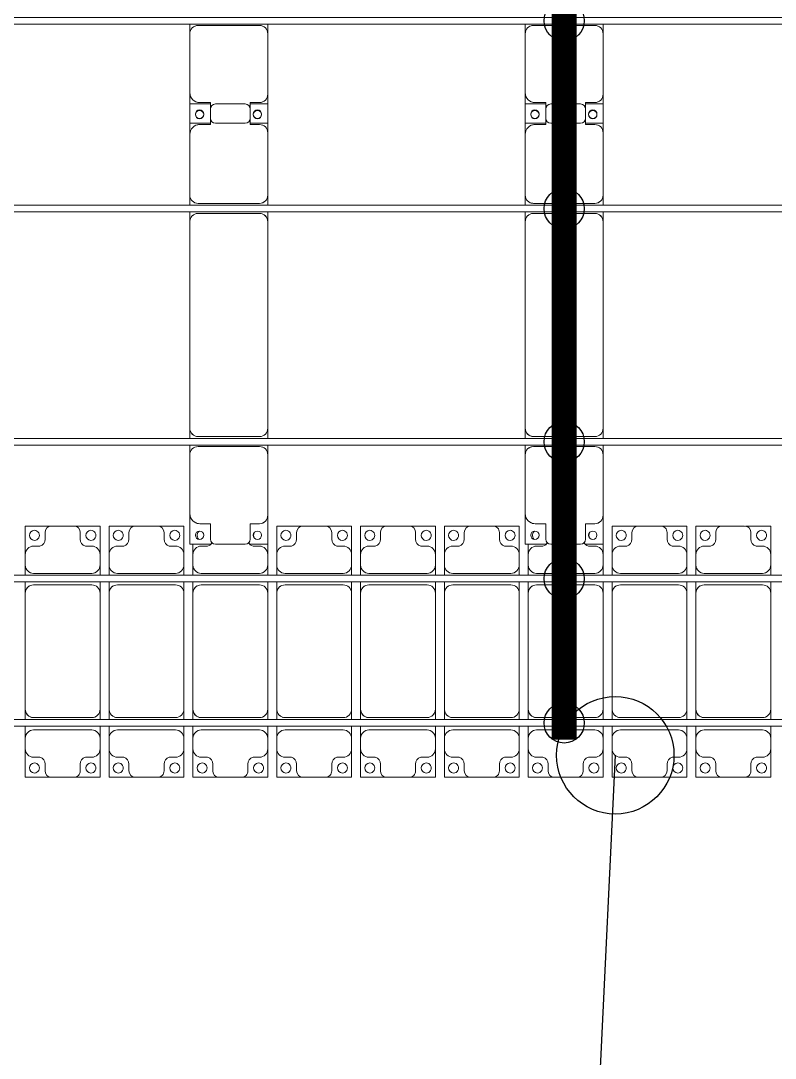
# Model space of a CAD drawing. Header units: millimetres. Extents: x -147246 to 112336, y -213734 to -86506.
# Drawn here: x -85356 to -80856, y -206194 to -200010 of the extents above; entities that cross this region are included whole.
import ezdxf

# ---------------------------------------------------------------- set-up
doc = ezdxf.new("R2010")
doc.units = ezdxf.units.MM
doc.layers.add('A-GENM', color=13, linetype='Continuous', lineweight=9)
doc.layers.add('S-BEAM', color=12, linetype='Continuous', lineweight=9)
for name, color, linetype in [('GC-BICH NEO', 6, 'Continuous'), ('GC-DAY NEO', 5, 'Continuous'), ('GC-HOP 40x60 GIA CUONG', 1, 'Continuous')]:
    doc.layers.add(name, color=color, linetype=linetype)

# ---------------------------------------------------------------- blocks, each defined once
blk = doc.blocks.new('Dai phao do pin - DẢI PHAO ĐỠ PIN-V7-BỐ TRÍ KHUNG KẾT CẤU BÈ PIN 05')
at = {"layer": 'A-GENM', "color": 7}
for p, q in [((-1312.2, 241.6), (-1129.7, 241.6)), ((-1312.2, 116.4), (-1312.2, 241.6)), ((-779.7, 241.6), (-1129.7, 241.6)), ((-779.7, 241.6), (-721.5, 241.6)), ((-729.7, -173.4), (-729.7, 191.6)), ((-681.5, 241.6), (-620.3, 241.6)), ((-670.3, 191.6), (-670.3, -173.4)), ((610.3, 241.6), (-620.3, 241.6)), ((610.3, 241.6), (668.5, 241.6)), ((660.3, -173.4), (660.3, 191.6)), ((708.5, 241.6), (769.7, 241.6)), ((719.7, 191.6), (719.7, -173.4)), ((1129.7, 241.6), (769.7, 241.6)), ((1129.7, 241.6), (1312.2, 241.6)), ((1197.8, 241.6), (1380.3, 241.6)), ((1197.8, 118.2), (1197.8, 241.6)), ((1312.2, 241.6), (1312.2, 118.2)), ((1730.3, 241.6), (1380.3, 241.6)), ((1730.3, 241.6), (1788.5, 241.6)), ((1780.3, -173.4), (1780.3, 191.6)), ((-1189.7, 181.6), (-1189.7, 118.2)), ((1189.7, 118.2), (1189.7, 181.6)), ((1320.3, 181.6), (1320.3, 118.2)), ((-1312.2, 88.2), (-1312.2, -88.2)), ((-1189.7, 118.2), (-1282.2, 118.2)), ((1282.2, 118.2), (1189.7, 118.2)), ((1197.8, 88.2), (1197.8, -88.2)), ((1320.3, 118.2), (1227.8, 118.2)), ((1312.2, -88.2), (1312.2, 88.2)), ((-1312.2, -223.4), (-1312.2, -116.4)), ((-1282.2, -118.2), (-1189.7, -118.2)), ((-1189.7, -118.2), (-1189.7, -173.4)), ((1189.7, -173.4), (1189.7, -118.2)), ((1189.7, -118.2), (1282.2, -118.2)), ((1197.8, -223.4), (1197.8, -118.2)), ((1227.8, -118.2), (1320.3, -118.2)), ((1312.2, -118.2), (1312.2, -223.4)), ((1320.3, -118.2), (1320.3, -173.4)), ((-1139.7, -223.4), (-1312.2, -223.4)), ((-1139.7, -223.4), (-779.7, -223.4)), ((-721.5, -223.4), (-779.7, -223.4)), ((-620.3, -223.4), (-681.5, -223.4)), ((-620.3, -223.4), (610.3, -223.4)), ((668.5, -223.4), (610.3, -223.4)), ((769.7, -223.4), (708.5, -223.4)), ((769.7, -223.4), (1139.7, -223.4)), ((1312.2, -223.4), (1139.7, -223.4)), ((1370.3, -223.4), (1197.8, -223.4)), ((1370.3, -223.4), (1730.3, -223.4)), ((1788.5, -223.4), (1730.3, -223.4))]:
    blk.add_line(p, q, dxfattribs=at)
for centre, radius, start, end in [((-1258.6, 183.2), 25, 0, 180), ((-1129.7, 181.6), 60, 90, 180), ((-1129.7, 181.6), 60, 150, 180), ((-779.7, 191.6), 50, 360, 90), ((-779.7, 191.6), 50, 360, 45), ((-620.3, 191.6), 50, 90, 180), ((-620.3, 191.6), 50, 105, 180), ((610.3, 191.6), 50, 360, 90), ((610.3, 191.6), 50, 15, 90), ((769.7, 191.6), 50, 90, 180), ((769.7, 191.6), 50, 135, 180), ((1129.7, 181.6), 60, 360, 90), ((1129.7, 181.6), 60, 360, 30), ((1248.6, 183.2), 25, 360, 180), ((1251.4, 183.2), 25, 0, 180), ((1380.3, 181.6), 60, 90, 180), ((1380.3, 181.6), 60, 150, 180), ((1730.3, 191.6), 50, 360, 90), ((1730.3, 191.6), 50, 360, 45), ((-1258.6, 183.2), 25, 180, 360), ((1248.6, 183.2), 25, 180, 0), ((1251.4, 183.2), 25, 180, 360), ((-1282.2, 88.2), 30, 90, 180), ((-1282.2, 88.2), 30, 120, 134.12286), ((1227.8, 88.2), 30, 90, 180), ((1282.2, 88.2), 30, 360, 90), ((-1282.2, -88.2), 30, 180, 270), ((-1282.2, -88.2), 30, 225.8776, 240), ((1227.8, -88.2), 30, 180, 270), ((1282.2, -88.2), 30, 270, 360), ((-1258.6, -161.8), 25, 0, 180), ((-1258.6, -161.8), 25, 180, 0), ((-1139.7, -173.4), 50, 180, 270), ((-1139.7, -173.4), 50, 180, 225), ((-779.7, -173.4), 50, 270, 360), ((-779.7, -173.4), 50, 315, 360), ((-620.3, -173.4), 50, 180, 270), ((-620.3, -173.4), 50, 180, 270), ((610.3, -173.4), 50, 270, 360), ((610.3, -173.4), 50, 285, 360), ((769.7, -173.4), 50, 180, 270), ((769.7, -173.4), 50, 180, 225), ((1139.7, -173.4), 50, 270, 360), ((1139.7, -173.4), 50, 315, 360), ((1248.6, -161.8), 25, 0, 180), ((1248.6, -161.8), 25, 180, 360), ((1251.4, -161.8), 25, 0, 180), ((1251.4, -161.8), 25, 180, 0), ((1370.3, -173.4), 50, 180, 270), ((1370.3, -173.4), 50, 180, 225), ((1730.3, -173.4), 50, 270, 360), ((1730.3, -173.4), 50, 315, 360)]:
    blk.add_arc(centre, radius, start, end, dxfattribs=at)
blk = doc.blocks.new('Dai phao do pin - DẢI PHAO ĐỠ PIN-V8-BỐ TRÍ KHUNG KẾT CẤU BÈ PIN 05')
at = {"layer": 'A-GENM', "color": 7}
for p, q in [((-1312.2, 241.6), (-1129.7, 241.6)), ((-1312.2, 116.4), (-1312.2, 241.6)), ((-779.7, 241.6), (-1129.7, 241.6)), ((-779.7, 241.6), (-721.5, 241.6)), ((-729.7, -173.4), (-729.7, 191.6)), ((-681.5, 241.6), (-620.3, 241.6)), ((-670.3, 191.6), (-670.3, -173.4)), ((610.3, 241.6), (-620.3, 241.6)), ((610.3, 241.6), (668.5, 241.6)), ((660.3, -173.4), (660.3, 191.6)), ((708.5, 241.6), (769.7, 241.6)), ((719.7, 191.6), (719.7, -173.4)), ((1129.7, 241.6), (769.7, 241.6)), ((1129.7, 241.6), (1312.2, 241.6)), ((1197.8, 241.6), (1380.3, 241.6)), ((1197.8, 118.2), (1197.8, 241.6)), ((1312.2, 241.6), (1312.2, 118.2)), ((1730.3, 241.6), (1380.3, 241.6)), ((1730.3, 241.6), (1788.5, 241.6)), ((1780.3, -173.4), (1780.3, 191.6)), ((-1189.7, 181.6), (-1189.7, 118.2)), ((1189.7, 118.2), (1189.7, 181.6)), ((1320.3, 181.6), (1320.3, 118.2)), ((-1312.2, 88.2), (-1312.2, -88.2)), ((-1189.7, 118.2), (-1282.2, 118.2)), ((1282.2, 118.2), (1189.7, 118.2)), ((1197.8, 88.2), (1197.8, -88.2)), ((1320.3, 118.2), (1227.8, 118.2)), ((1312.2, -88.2), (1312.2, 88.2)), ((-1312.2, -223.4), (-1312.2, -120.5)), ((-1282.2, -118.2), (-1189.7, -118.2)), ((-1189.7, -118.2), (-1189.7, -173.4)), ((1189.7, -173.4), (1189.7, -118.2)), ((1189.7, -118.2), (1282.2, -118.2)), ((1197.8, -223.4), (1197.8, -118.2)), ((1227.8, -118.2), (1320.3, -118.2)), ((1312.2, -118.2), (1312.2, -223.4)), ((1320.3, -118.2), (1320.3, -173.4)), ((-1139.7, -223.4), (-1312.2, -223.4)), ((-1139.7, -223.4), (-779.7, -223.4)), ((-721.5, -223.4), (-779.7, -223.4)), ((-620.3, -223.4), (-681.5, -223.4)), ((-620.3, -223.4), (610.3, -223.4)), ((668.5, -223.4), (610.3, -223.4)), ((769.7, -223.4), (708.5, -223.4)), ((769.7, -223.4), (1139.7, -223.4)), ((1312.2, -223.4), (1139.7, -223.4)), ((1370.3, -223.4), (1197.8, -223.4)), ((1370.3, -223.4), (1730.3, -223.4)), ((1788.5, -223.4), (1730.3, -223.4))]:
    blk.add_line(p, q, dxfattribs=at)
for centre, radius, start, end in [((-1258.6, 183.2), 25, 0, 180), ((-1129.7, 181.6), 60, 90, 180), ((-1129.7, 181.6), 60, 150, 180), ((-779.7, 191.6), 50, 360, 90), ((-779.7, 191.6), 50, 5.99265, 45), ((-620.3, 191.6), 50, 90, 180), ((-620.3, 191.6), 50, 105, 174.00706), ((610.3, 191.6), 50, 360, 90), ((610.3, 191.6), 50, 15, 90), ((769.7, 191.6), 50, 90, 180), ((769.7, 191.6), 50, 135, 174.00062), ((1129.7, 181.6), 60, 360, 90), ((1129.7, 181.6), 60, 360, 30), ((1248.6, 183.2), 25, 360, 180), ((1251.4, 183.2), 25, 0, 180), ((1380.3, 181.6), 60, 90, 180), ((1380.3, 181.6), 60, 150, 180), ((1730.3, 191.6), 50, 360, 90), ((1730.3, 191.6), 50, 6.00428, 45), ((-1258.6, 183.2), 25, 180, 360), ((1248.6, 183.2), 25, 180, 0), ((1251.4, 183.2), 25, 180, 360), ((-1282.2, 88.2), 30, 90, 180), ((-1282.2, 88.2), 30, 120, 134.12241), ((1227.8, 88.2), 30, 90, 180), ((1282.2, 88.2), 30, 360, 90), ((-1282.2, -88.2), 30, 180, 270), ((-1282.2, -88.2), 30, 225.87805, 240), ((1227.8, -88.2), 30, 180, 270), ((1282.2, -88.2), 30, 270, 360), ((-1258.6, -161.8), 25, 0, 180), ((-1258.6, -161.8), 25, 180, 0), ((-1139.7, -173.4), 50, 180, 270), ((-1139.7, -173.4), 50, 180, 225), ((-779.7, -173.4), 50, 270, 360), ((-779.7, -173.4), 50, 315, 360), ((-620.3, -173.4), 50, 180, 270), ((-620.3, -173.4), 50, 180, 270), ((610.3, -173.4), 50, 270, 360), ((610.3, -173.4), 50, 285, 360), ((769.7, -173.4), 50, 180, 270), ((769.7, -173.4), 50, 180, 225), ((1139.7, -173.4), 50, 270, 360), ((1139.7, -173.4), 50, 315, 360), ((1248.6, -161.8), 25, 0, 180), ((1248.6, -161.8), 25, 180, 360), ((1251.4, -161.8), 25, 0, 180), ((1251.4, -161.8), 25, 180, 0), ((1370.3, -173.4), 50, 180, 270), ((1370.3, -173.4), 50, 180, 225), ((1730.3, -173.4), 50, 270, 360), ((1730.3, -173.4), 50, 315, 360)]:
    blk.add_arc(centre, radius, start, end, dxfattribs=at)
blk = doc.blocks.new('Dai phaodi lai - DẢI PHAO ĐI LẠI-25020-BỐ TRÍ KHUNG KẾT CẤU BÈ PIN 05')
at = {"layer": 'A-GENM', "color": 7}
for p, q in [((10776.8, 748.4), (10933.1, 748.4)), ((10776.8, 579.3), (10776.8, 748.4)), ((11066.9, 748.4), (10933.1, 748.4)), ((11066.9, 748.4), (11223.2, 748.4)), ((11223.2, 748.4), (11223.2, 579.3)), ((11276.8, 748.4), (11433.1, 748.4)), ((11276.8, 579.3), (11276.8, 748.4)), ((11566.9, 748.4), (11433.1, 748.4)), ((11566.9, 748.4), (11723.2, 748.4)), ((11723.2, 748.4), (11723.2, 579.3)), ((12276.8, 748.4), (12433.1, 748.4)), ((12276.8, 579.3), (12276.8, 748.4)), ((12566.9, 748.4), (12433.1, 748.4)), ((12566.9, 748.4), (12723.2, 748.4)), ((12723.2, 748.4), (12723.2, 579.3)), ((12776.8, 748.4), (12933.1, 748.4)), ((12776.8, 579.3), (12776.8, 748.4)), ((13066.9, 748.4), (12933.1, 748.4)), ((13066.9, 748.4), (13223.2, 748.4)), ((13223.2, 748.4), (13223.2, 579.3)), ((13276.8, 748.4), (13433.1, 748.4)), ((13276.8, 579.3), (13276.8, 748.4)), ((13566.9, 748.4), (13433.1, 748.4)), ((13566.9, 748.4), (13723.2, 748.4)), ((13723.2, 748.4), (13723.2, 579.3)), ((14276.8, 748.4), (14433.1, 748.4)), ((14276.8, 579.3), (14276.8, 748.4)), ((14566.9, 748.4), (14433.1, 748.4)), ((14566.9, 748.4), (14723.2, 748.4)), ((14723.2, 748.4), (14723.2, 579.3)), ((14776.8, 748.4), (14933.1, 748.4)), ((14776.8, 579.3), (14776.8, 748.4)), ((15066.9, 748.4), (14933.1, 748.4)), ((15072, 748.4), (15223.2, 748.4)), ((15223.2, 748.4), (15223.2, 579.3)), ((10895.1, 710.4), (10895.1, 670.7)), ((11104.9, 670.7), (11104.9, 710.4)), ((11395.1, 710.4), (11395.1, 670.7)), ((11604.9, 670.7), (11604.9, 710.4)), ((12395.1, 710.4), (12395.1, 670.7)), ((12604.9, 670.7), (12604.9, 710.4)), ((12895.1, 710.4), (12895.1, 670.7)), ((13104.9, 670.7), (13104.9, 710.4)), ((13395.1, 710.4), (13395.1, 670.7)), ((13604.9, 670.7), (13604.9, 710.4)), ((14395.1, 710.4), (14395.1, 670.7)), ((14604.9, 670.7), (14604.9, 710.4)), ((14895.1, 710.4), (14895.1, 670.7)), ((15104.9, 670.7), (15104.9, 710.4)), ((10864.3, 629.3), (10826.8, 629.3)), ((11173.2, 629.3), (11135.7, 629.3)), ((11364.3, 629.3), (11326.8, 629.3)), ((11673.2, 629.3), (11635.7, 629.3)), ((11776.8, 579.3), (11776.8, 641.7)), ((11864.3, 629.3), (11826.8, 629.3)), ((12173.2, 629.3), (12135.7, 629.3)), ((12223.2, 640.7), (12223.2, 579.3)), ((12364.3, 629.3), (12326.8, 629.3)), ((12673.2, 629.3), (12635.7, 629.3)), ((12864.3, 629.3), (12826.8, 629.3)), ((13173.2, 629.3), (13135.7, 629.3)), ((13364.3, 629.3), (13326.8, 629.3)), ((13673.2, 629.3), (13635.7, 629.3)), ((13776.8, 579.3), (13776.8, 641.7)), ((13864.3, 629.3), (13826.8, 629.3)), ((14173.2, 629.3), (14135.7, 629.3)), ((14223.2, 640.7), (14223.2, 579.3)), ((14364.3, 629.3), (14326.8, 629.3)), ((14673.2, 629.3), (14635.7, 629.3)), ((14864.3, 629.3), (14826.8, 629.3)), ((15173.2, 629.3), (15135.7, 629.3)), ((10776.8, 579.3), (10776.8, 516.7)), ((11223.2, 516.7), (11223.2, 579.3)), ((11276.8, 579.3), (11276.8, 516.7)), ((11723.2, 516.7), (11723.2, 579.3)), ((11776.8, 579.3), (11776.8, 516.7)), ((12223.2, 516.7), (12223.2, 579.3)), ((12276.8, 579.3), (12276.8, 516.7)), ((12723.2, 516.7), (12723.2, 579.3)), ((12776.8, 579.3), (12776.8, 516.7)), ((13223.2, 516.7), (13223.2, 579.3)), ((13276.8, 579.3), (13276.8, 516.7)), ((13723.2, 516.7), (13723.2, 579.3)), ((13776.8, 579.3), (13776.8, 516.7)), ((14223.2, 516.7), (14223.2, 579.3)), ((14276.8, 579.3), (14276.8, 516.7)), ((14723.2, 516.7), (14723.2, 579.3)), ((14776.8, 579.3), (14776.8, 516.7)), ((15223.2, 516.7), (15223.2, 579.3)), ((10776.8, 455.5), (10776.8, 516.7)), ((11223.2, 516.7), (11223.2, 455.5)), ((11276.8, 455.5), (11276.8, 516.7)), ((11723.2, 516.7), (11723.2, 455.5)), ((11776.8, 455.5), (11776.8, 516.7)), ((12223.2, 516.7), (12223.2, 455.5)), ((12276.8, 455.5), (12276.8, 516.7)), ((12723.2, 516.7), (12723.2, 455.5)), ((12776.8, 455.5), (12776.8, 516.7)), ((13223.2, 516.7), (13223.2, 455.5)), ((13276.8, 455.5), (13276.8, 516.7)), ((13723.2, 516.7), (13723.2, 455.5)), ((13776.8, 455.5), (13776.8, 516.7)), ((14223.2, 516.7), (14223.2, 455.5)), ((14276.8, 455.5), (14276.8, 516.7)), ((14723.2, 516.7), (14723.2, 455.5)), ((14776.8, 455.5), (14776.8, 516.7)), ((15223.2, 516.7), (15223.2, 455.5)), ((10826.8, 466.7), (11173.2, 466.7)), ((11326.8, 466.7), (11673.2, 466.7)), ((11826.8, 466.7), (12173.2, 466.7)), ((12326.8, 466.7), (12673.2, 466.7)), ((12826.8, 466.7), (13173.2, 466.7)), ((13326.8, 466.7), (13673.2, 466.7)), ((13826.8, 466.7), (14173.2, 466.7)), ((14326.8, 466.7), (14673.2, 466.7)), ((14826.8, 466.7), (15173.2, 466.7)), ((10776.8, 348.3), (10776.8, 415.5)), ((11173.2, 398.3), (10826.8, 398.3)), ((11223.2, 415.5), (11223.2, 348.3)), ((11276.8, 348.3), (11276.8, 415.5)), ((11673.2, 398.3), (11326.8, 398.3)), ((11723.2, 415.5), (11723.2, 348.3)), ((11776.8, 348.3), (11776.8, 415.5)), ((12173.2, 398.3), (11826.8, 398.3)), ((12223.2, 415.5), (12223.2, 348.3)), ((12276.8, 348.3), (12276.8, 415.5)), ((12673.2, 398.3), (12326.8, 398.3)), ((12723.2, 415.5), (12723.2, 348.3)), ((12776.8, 348.3), (12776.8, 415.5)), ((13173.2, 398.3), (12826.8, 398.3)), ((13223.2, 415.5), (13223.2, 348.3)), ((13276.8, 348.3), (13276.8, 415.5)), ((13673.2, 398.3), (13326.8, 398.3)), ((13723.2, 415.5), (13723.2, 348.3)), ((13776.8, 348.3), (13776.8, 415.5)), ((14173.2, 398.3), (13826.8, 398.3)), ((14223.2, 415.5), (14223.2, 348.3)), ((14276.8, 348.3), (14276.8, 415.5)), ((14673.2, 398.3), (14326.8, 398.3)), ((14723.2, 415.5), (14723.2, 348.3)), ((14776.8, 348.3), (14776.8, 415.5)), ((15173.2, 398.3), (14826.8, 398.3)), ((15223.2, 415.5), (15223.2, 348.3)), ((10776.8, 348.3), (10776.8, -343.3)), ((11223.2, -343.3), (11223.2, 348.3)), ((11276.8, 348.3), (11276.8, -343.3)), ((11723.2, -343.3), (11723.2, 348.3)), ((11776.8, 348.3), (11776.8, -343.3)), ((12223.2, -343.3), (12223.2, 348.3)), ((12276.8, 348.3), (12276.8, -343.3)), ((12723.2, -343.3), (12723.2, 348.3)), ((12776.8, 348.3), (12776.8, -343.3)), ((13223.2, -343.3), (13223.2, 348.3)), ((13276.8, 348.3), (13276.8, -343.3)), ((13723.2, -343.3), (13723.2, 348.3)), ((13776.8, 348.3), (13776.8, -343.3)), ((14223.2, -343.3), (14223.2, 348.3)), ((14276.8, 348.3), (14276.8, -343.3)), ((14723.2, -343.3), (14723.2, 348.3)), ((14776.8, 348.3), (14776.8, -343.3)), ((15223.2, -343.3), (15223.2, 348.3)), ((10776.8, -404.5), (10776.8, -343.3)), ((11223.2, -343.3), (11223.2, -404.5)), ((11276.8, -404.5), (11276.8, -343.3)), ((11723.2, -343.3), (11723.2, -404.5)), ((11776.8, -404.5), (11776.8, -343.3)), ((12223.2, -343.3), (12223.2, -404.5)), ((12276.8, -404.5), (12276.8, -343.3)), ((12723.2, -343.3), (12723.2, -404.5)), ((12776.8, -404.5), (12776.8, -343.3)), ((13223.2, -343.3), (13223.2, -404.5)), ((13276.8, -404.5), (13276.8, -343.3)), ((13723.2, -343.3), (13723.2, -404.5)), ((13776.8, -404.5), (13776.8, -343.3)), ((14223.2, -343.3), (14223.2, -404.5)), ((14276.8, -404.5), (14276.8, -343.3)), ((14723.2, -343.3), (14723.2, -404.5)), ((14776.8, -404.5), (14776.8, -343.3)), ((15223.2, -343.3), (15223.2, -404.5)), ((10826.8, -393.3), (11173.2, -393.3)), ((11326.8, -393.3), (11673.2, -393.3)), ((11826.8, -393.3), (12173.2, -393.3)), ((12326.8, -393.3), (12673.2, -393.3)), ((12826.8, -393.3), (13173.2, -393.3)), ((13326.8, -393.3), (13673.2, -393.3)), ((13826.8, -393.3), (14173.2, -393.3)), ((14326.8, -393.3), (14673.2, -393.3)), ((14826.8, -393.3), (15173.2, -393.3)), ((10776.8, -516.7), (10776.8, -444.5)), ((11173.2, -466.7), (10826.8, -466.7)), ((11223.2, -444.5), (11223.2, -516.7)), ((11276.8, -516.7), (11276.8, -444.5)), ((11673.2, -466.7), (11326.8, -466.7)), ((11723.2, -444.5), (11723.2, -516.7)), ((11776.8, -516.7), (11776.8, -444.5)), ((12173.2, -466.7), (11826.8, -466.7)), ((12223.2, -444.5), (12223.2, -516.7)), ((12276.8, -516.7), (12276.8, -444.5)), ((12673.2, -466.7), (12326.8, -466.7)), ((12723.2, -444.5), (12723.2, -516.7)), ((12776.8, -516.7), (12776.8, -444.5)), ((13173.2, -466.7), (12826.8, -466.7)), ((13223.2, -444.5), (13223.2, -516.7)), ((13276.8, -516.7), (13276.8, -444.5)), ((13673.2, -466.7), (13326.8, -466.7)), ((13723.2, -444.5), (13723.2, -516.7)), ((13776.8, -516.7), (13776.8, -444.5)), ((14173.2, -466.7), (13826.8, -466.7)), ((14223.2, -444.5), (14223.2, -516.7)), ((14276.8, -516.7), (14276.8, -444.5)), ((14673.2, -466.7), (14326.8, -466.7)), ((14723.2, -444.5), (14723.2, -516.7)), ((14776.8, -516.7), (14776.8, -444.5)), ((15173.2, -466.7), (14826.8, -466.7)), ((15223.2, -444.5), (15223.2, -516.7)), ((10776.8, -516.7), (10776.8, -579.3)), ((11223.2, -579.3), (11223.2, -516.7)), ((11276.8, -516.7), (11276.8, -579.3)), ((11723.2, -579.3), (11723.2, -516.7)), ((11776.8, -516.7), (11776.8, -579.3)), ((12223.2, -579.3), (12223.2, -516.7)), ((12276.8, -516.7), (12276.8, -579.3)), ((12723.2, -579.3), (12723.2, -516.7)), ((12776.8, -516.7), (12776.8, -579.3)), ((13223.2, -579.3), (13223.2, -516.7)), ((13276.8, -516.7), (13276.8, -579.3)), ((13723.2, -579.3), (13723.2, -516.7)), ((13776.8, -516.7), (13776.8, -579.3)), ((14223.2, -579.3), (14223.2, -516.7)), ((14276.8, -516.7), (14276.8, -579.3)), ((14723.2, -579.3), (14723.2, -516.7)), ((14776.8, -516.7), (14776.8, -579.3)), ((15223.2, -579.3), (15223.2, -516.7)), ((10776.8, -748.4), (10776.8, -579.3)), ((11223.2, -579.3), (11223.2, -748.4)), ((11276.8, -748.4), (11276.8, -579.3)), ((11723.2, -579.3), (11723.2, -748.4)), ((11776.8, -748.4), (11776.8, -579.3)), ((12223.2, -579.3), (12223.2, -748.4)), ((12276.8, -748.4), (12276.8, -579.3)), ((12723.2, -579.3), (12723.2, -748.4)), ((12776.8, -748.4), (12776.8, -579.3)), ((13223.2, -579.3), (13223.2, -748.4)), ((13276.8, -748.4), (13276.8, -579.3)), ((13723.2, -579.3), (13723.2, -748.4)), ((13776.8, -748.4), (13776.8, -579.3)), ((14223.2, -579.3), (14223.2, -748.4)), ((14276.8, -748.4), (14276.8, -579.3)), ((14723.2, -579.3), (14723.2, -748.4)), ((14776.8, -748.4), (14776.8, -579.3)), ((15223.2, -579.3), (15223.2, -748.4)), ((10826.8, -629.3), (10864.3, -629.3)), ((10895.1, -670.7), (10895.1, -710.4)), ((11104.9, -710.4), (11104.9, -670.7)), ((11135.7, -629.3), (11173.2, -629.3)), ((11326.8, -629.3), (11364.3, -629.3)), ((11395.1, -670.7), (11395.1, -710.4)), ((11604.9, -710.4), (11604.9, -670.7)), ((11635.7, -629.3), (11673.2, -629.3)), ((11826.8, -629.3), (11864.3, -629.3)), ((11895.1, -670.7), (11895.1, -710.4)), ((12104.9, -710.4), (12104.9, -670.7)), ((12135.7, -629.3), (12173.2, -629.3)), ((12326.8, -629.3), (12364.3, -629.3)), ((12395.1, -670.7), (12395.1, -710.4)), ((12604.9, -710.4), (12604.9, -670.7)), ((12635.7, -629.3), (12673.2, -629.3)), ((12826.8, -629.3), (12864.3, -629.3)), ((12895.1, -670.7), (12895.1, -710.4)), ((13104.9, -710.4), (13104.9, -670.7)), ((13135.7, -629.3), (13173.2, -629.3)), ((13326.8, -629.3), (13364.3, -629.3)), ((13395.1, -670.7), (13395.1, -710.4)), ((13604.9, -710.4), (13604.9, -670.7)), ((13635.7, -629.3), (13673.2, -629.3)), ((13826.8, -629.3), (13864.3, -629.3)), ((13895.1, -670.7), (13895.1, -710.4)), ((14104.9, -710.4), (14104.9, -670.7)), ((14135.7, -629.3), (14173.2, -629.3)), ((14326.8, -629.3), (14364.3, -629.3)), ((14395.1, -670.7), (14395.1, -710.4)), ((14604.9, -710.4), (14604.9, -670.7)), ((14635.7, -629.3), (14673.2, -629.3)), ((14826.8, -629.3), (14864.3, -629.3)), ((14895.1, -670.7), (14895.1, -710.4)), ((15104.9, -710.4), (15104.9, -670.7)), ((15135.7, -629.3), (15173.2, -629.3)), ((10933.1, -748.4), (10776.8, -748.4)), ((10933.1, -748.4), (11066.9, -748.4)), ((11223.2, -748.4), (11066.9, -748.4)), ((11433.1, -748.4), (11276.8, -748.4)), ((11433.1, -748.4), (11566.9, -748.4)), ((11723.2, -748.4), (11566.9, -748.4)), ((11933.1, -748.4), (11776.8, -748.4)), ((11933.1, -748.4), (12066.9, -748.4)), ((12223.2, -748.4), (12066.9, -748.4)), ((12433.1, -748.4), (12276.8, -748.4)), ((12433.1, -748.4), (12566.9, -748.4)), ((12723.2, -748.4), (12566.9, -748.4)), ((12933.1, -748.4), (12776.8, -748.4)), ((12933.1, -748.4), (13066.9, -748.4)), ((13223.2, -748.4), (13066.9, -748.4)), ((13433.1, -748.4), (13276.8, -748.4)), ((13433.1, -748.4), (13566.9, -748.4)), ((13723.2, -748.4), (13566.9, -748.4)), ((13933.1, -748.4), (13776.8, -748.4)), ((13933.1, -748.4), (14066.9, -748.4)), ((14223.2, -748.4), (14066.9, -748.4)), ((14433.1, -748.4), (14276.8, -748.4)), ((14433.1, -748.4), (14566.9, -748.4)), ((14723.2, -748.4), (14566.9, -748.4)), ((14933.1, -748.4), (14776.8, -748.4)), ((14933.1, -748.4), (15066.9, -748.4)), ((15223.2, -748.4), (15072, -748.4))]:
    blk.add_line(p, q, dxfattribs=at)
for centre, radius, start, end in [((10933.1, 710.4), 38, 90, 180), ((10933.1, 710.4), 38, 90, 135), ((11066.9, 710.4), 38, 0, 90), ((11066.9, 710.4), 38, 45, 90), ((11433.1, 710.4), 38, 90, 180), ((11433.1, 710.4), 38, 90, 135), ((11566.9, 710.4), 38, 0, 90), ((11566.9, 710.4), 38, 45, 90), ((12433.1, 710.4), 38, 90, 180), ((12433.1, 710.4), 38, 90, 135), ((12566.9, 710.4), 38, 0, 90), ((12566.9, 710.4), 38, 45, 90), ((12933.1, 710.4), 38, 90, 180), ((12933.1, 710.4), 38, 90, 135), ((13066.9, 710.4), 38, 0, 90), ((13066.9, 710.4), 38, 45, 90), ((13433.1, 710.4), 38, 90, 180), ((13433.1, 710.4), 38, 90, 135), ((13566.9, 710.4), 38, 360, 90), ((13566.9, 710.4), 38, 45, 90), ((14433.1, 710.4), 38, 90, 180), ((14433.1, 710.4), 38, 90, 135), ((14566.9, 710.4), 38, 360, 90), ((14566.9, 710.4), 38, 45, 90), ((14933.1, 710.4), 38, 90, 180), ((14933.1, 710.4), 38, 90, 135), ((15066.9, 710.4), 38, 0, 90), ((15066.9, 710.4), 38, 45, 82.18616), ((10831.6, 693.3), 30, 90, 270), ((10831.6, 693.3), 30, 270, 90), ((11168.4, 693.3), 30, 90, 270), ((11168.4, 693.3), 30, 270, 90), ((11331.6, 693.3), 30, 90, 270), ((11331.6, 693.3), 30, 270, 90), ((11668.4, 693.3), 30, 90, 270), ((11668.4, 693.3), 30, 270, 90), ((11831.6, 693.3), 30, 120, 225), ((12168.4, 693.3), 30, 150, 208.67801), ((12331.6, 693.3), 30, 90, 270), ((12331.6, 693.3), 30, 270, 90), ((12668.4, 693.3), 30, 90, 270), ((12668.4, 693.3), 30, 270, 90), ((12831.6, 693.3), 30, 90, 270), ((12831.6, 693.3), 30, 270, 90), ((13168.4, 693.3), 30, 90, 270), ((13168.4, 693.3), 30, 270, 90), ((13331.6, 693.3), 30, 90, 270), ((13331.6, 693.3), 30, 270, 90), ((13668.4, 693.3), 30, 90, 270), ((13668.4, 693.3), 30, 270, 90), ((13831.6, 693.3), 30, 120, 225), ((14168.4, 693.3), 30, 150, 208.67996), ((14331.6, 693.3), 30, 90, 270), ((14331.6, 693.3), 30, 270, 90), ((14668.4, 693.3), 30, 90, 270), ((14668.4, 693.3), 30, 270, 90), ((14831.6, 693.3), 30, 90, 270), ((14831.6, 693.3), 30, 270, 90), ((15168.4, 693.3), 30, 90, 270), ((15168.4, 693.3), 30, 270, 90), ((10826.8, 579.3), 50, 90, 180), ((10826.8, 579.3), 50, 90, 135), ((10855.2, 668.2), 40, 283.18854, 3.50807), ((11144.8, 668.2), 40, 176.49193, 256.81146), ((11173.2, 579.3), 50, 0, 90), ((11173.2, 579.3), 50, 45, 90), ((11326.8, 579.3), 50, 90, 180), ((11326.8, 579.3), 50, 90, 135), ((11355.2, 668.2), 40, 283.18854, 3.50807), ((11644.8, 668.2), 40, 176.49193, 256.81146), ((11673.2, 579.3), 50, 0, 90), ((11673.2, 579.3), 50, 45, 90), ((11826.8, 579.3), 50, 90, 180), ((11826.8, 579.3), 50, 90, 135), ((11855.2, 668.2), 40, 283.18854, 336.12467), ((12144.8, 668.2), 40, 203.87515, 256.81146), ((12173.2, 579.3), 50, 0, 90), ((12173.2, 579.3), 50, 45, 90), ((12326.8, 579.3), 50, 90, 180), ((12326.8, 579.3), 50, 90, 135), ((12355.2, 668.2), 40, 283.18854, 3.50807), ((12644.8, 668.2), 40, 176.49193, 256.81146), ((12673.2, 579.3), 50, 0, 90), ((12673.2, 579.3), 50, 45, 90), ((12826.8, 579.3), 50, 90, 180), ((12826.8, 579.3), 50, 90, 135), ((12855.2, 668.2), 40, 283.18854, 3.50807), ((13144.8, 668.2), 40, 176.49193, 256.81146), ((13173.2, 579.3), 50, 0, 90), ((13173.2, 579.3), 50, 45, 90), ((13326.8, 579.3), 50, 90, 180), ((13326.8, 579.3), 50, 90, 135), ((13355.2, 668.2), 40, 283.18854, 3.50807), ((13644.8, 668.2), 40, 176.49193, 256.81146), ((13673.2, 579.3), 50, 360, 90), ((13673.2, 579.3), 50, 45, 90), ((13826.8, 579.3), 50, 90, 180), ((13826.8, 579.3), 50, 90, 135), ((13855.2, 668.2), 40, 283.18854, 336.12413), ((14144.8, 668.2), 40, 203.87569, 256.81146), ((14173.2, 579.3), 50, 0, 90), ((14173.2, 579.3), 50, 45, 90), ((14326.8, 579.3), 50, 90, 180), ((14326.8, 579.3), 50, 90, 135), ((14355.2, 668.2), 40, 283.18854, 3.50807), ((14644.8, 668.2), 40, 176.49193, 256.81146), ((14673.2, 579.3), 50, 0, 90), ((14673.2, 579.3), 50, 45, 90), ((14826.8, 579.3), 50, 90, 180), ((14826.8, 579.3), 50, 90, 135), ((14855.2, 668.2), 40, 283.18854, 3.50807), ((15144.8, 668.2), 40, 176.49193, 256.81146), ((15173.2, 579.3), 50, 360, 90), ((15173.2, 579.3), 50, 45, 90), ((10826.8, 516.7), 50, 180, 270), ((11173.2, 516.7), 50, 270, 0), ((11326.8, 516.7), 50, 180, 270), ((11673.2, 516.7), 50, 270, 0), ((11826.8, 516.7), 50, 180, 270), ((12173.2, 516.7), 50, 270, 0), ((12326.8, 516.7), 50, 180, 270), ((12673.2, 516.7), 50, 270, 0), ((12826.8, 516.7), 50, 180, 270), ((13173.2, 516.7), 50, 270, 360), ((13326.8, 516.7), 50, 180, 270), ((13673.2, 516.7), 50, 270, 0), ((13826.8, 516.7), 50, 180, 270), ((14173.2, 516.7), 50, 270, 0), ((14326.8, 516.7), 50, 180, 270), ((14673.2, 516.7), 50, 270, 0), ((14826.8, 516.7), 50, 180, 270), ((15173.2, 516.7), 50, 270, 0), ((10826.8, 516.7), 50, 225, 270), ((11173.2, 516.7), 50, 270, 315), ((11326.8, 516.7), 50, 225, 270), ((11673.2, 516.7), 50, 270, 315), ((11826.8, 516.7), 50, 225, 270), ((12173.2, 516.7), 50, 270, 315), ((12326.8, 516.7), 50, 225, 270), ((12673.2, 516.7), 50, 270, 315), ((12826.8, 516.7), 50, 225, 270), ((13173.2, 516.7), 50, 270, 315), ((13326.8, 516.7), 50, 225, 270), ((13673.2, 516.7), 50, 270, 315), ((13826.8, 516.7), 50, 225, 270), ((14173.2, 516.7), 50, 270, 315), ((14326.8, 516.7), 50, 225, 270), ((14673.2, 516.7), 50, 270, 315), ((14826.8, 516.7), 50, 225, 270), ((15173.2, 516.7), 50, 270, 315), ((10826.8, 348.3), 50, 90, 180), ((10826.8, 348.3), 50, 120, 165), ((11173.2, 348.3), 50, 0, 90), ((11173.2, 348.3), 50, 45, 90), ((11326.8, 348.3), 50, 90, 180), ((11326.8, 348.3), 50, 120, 165), ((11673.2, 348.3), 50, 0, 90), ((11673.2, 348.3), 50, 45, 90), ((11826.8, 348.3), 50, 90, 180), ((11826.8, 348.3), 50, 120, 165), ((12173.2, 348.3), 50, 0, 90), ((12173.2, 348.3), 50, 45, 90), ((12326.8, 348.3), 50, 90, 180), ((12326.8, 348.3), 50, 120, 165), ((12673.2, 348.3), 50, 360, 90), ((12673.2, 348.3), 50, 45, 90), ((12826.8, 348.3), 50, 90, 180), ((12826.8, 348.3), 50, 120, 165), ((13173.2, 348.3), 50, 0, 90), ((13173.2, 348.3), 50, 45, 90), ((13326.8, 348.3), 50, 90, 180), ((13326.8, 348.3), 50, 120, 165), ((13673.2, 348.3), 50, 0, 90), ((13673.2, 348.3), 50, 45, 90), ((13826.8, 348.3), 50, 90, 180), ((13826.8, 348.3), 50, 120, 165), ((14173.2, 348.3), 50, 0, 90), ((14173.2, 348.3), 50, 45, 90), ((14326.8, 348.3), 50, 90, 180), ((14326.8, 348.3), 50, 120, 165), ((14673.2, 348.3), 50, 0, 90), ((14673.2, 348.3), 50, 45, 90), ((14826.8, 348.3), 50, 90, 180), ((14826.8, 348.3), 50, 120, 165), ((15173.2, 348.3), 50, 0, 90), ((15173.2, 348.3), 50, 45, 90), ((10826.8, -343.3), 50, 180, 270), ((10826.8, -343.3), 50, 180, 255), ((11173.2, -343.3), 50, 270, 0), ((11173.2, -343.3), 50, 315, 0), ((11326.8, -343.3), 50, 180, 270), ((11326.8, -343.3), 50, 180, 255), ((11673.2, -343.3), 50, 270, 360), ((11673.2, -343.3), 50, 315, 0), ((11826.8, -343.3), 50, 180, 270), ((11826.8, -343.3), 50, 180, 255), ((12173.2, -343.3), 50, 270, 0), ((12173.2, -343.3), 50, 315, 0), ((12326.8, -343.3), 50, 180, 270), ((12326.8, -343.3), 50, 180, 255), ((12673.2, -343.3), 50, 270, 0), ((12673.2, -343.3), 50, 315, 0), ((12826.8, -343.3), 50, 180, 270), ((12826.8, -343.3), 50, 180, 255), ((13173.2, -343.3), 50, 270, 360), ((13173.2, -343.3), 50, 315, 0), ((13326.8, -343.3), 50, 180, 270), ((13326.8, -343.3), 50, 180, 255), ((13673.2, -343.3), 50, 270, 0), ((13673.2, -343.3), 50, 315, 0), ((13826.8, -343.3), 50, 180, 270), ((13826.8, -343.3), 50, 180, 255), ((14173.2, -343.3), 50, 270, 0), ((14173.2, -343.3), 50, 315, 0), ((14326.8, -343.3), 50, 180, 270), ((14326.8, -343.3), 50, 180, 255), ((14673.2, -343.3), 50, 270, 360), ((14673.2, -343.3), 50, 315, 0), ((14826.8, -343.3), 50, 180, 270), ((14826.8, -343.3), 50, 180, 255), ((15173.2, -343.3), 50, 270, 0), ((15173.2, -343.3), 50, 315, 0), ((10826.8, -516.7), 50, 90, 180), ((10826.8, -516.7), 50, 90, 135), ((11173.2, -516.7), 50, 0, 90), ((11173.2, -516.7), 50, 45, 90), ((11326.8, -516.7), 50, 90, 180), ((11326.8, -516.7), 50, 90, 135), ((11673.2, -516.7), 50, 360, 90), ((11673.2, -516.7), 50, 45, 90), ((11826.8, -516.7), 50, 90, 180), ((11826.8, -516.7), 50, 90, 135), ((12173.2, -516.7), 50, 0, 90), ((12173.2, -516.7), 50, 45, 90), ((12326.8, -516.7), 50, 90, 180), ((12326.8, -516.7), 50, 90, 135), ((12673.2, -516.7), 50, 360, 90), ((12673.2, -516.7), 50, 45, 90), ((12826.8, -516.7), 50, 90, 180), ((12826.8, -516.7), 50, 90, 135), ((13173.2, -516.7), 50, 0, 90), ((13173.2, -516.7), 50, 45, 90), ((13326.8, -516.7), 50, 90, 180), ((13326.8, -516.7), 50, 90, 135), ((13673.2, -516.7), 50, 0, 90), ((13673.2, -516.7), 50, 45, 90), ((13826.8, -516.7), 50, 90, 180), ((13826.8, -516.7), 50, 90, 135), ((14173.2, -516.7), 50, 0, 90), ((14173.2, -516.7), 50, 45, 90), ((14326.8, -516.7), 50, 90, 180), ((14326.8, -516.7), 50, 90, 135), ((14673.2, -516.7), 50, 360, 90), ((14673.2, -516.7), 50, 45, 90), ((14826.8, -516.7), 50, 90, 180), ((14826.8, -516.7), 50, 90, 135), ((15173.2, -516.7), 50, 0, 90), ((15173.2, -516.7), 50, 45, 90), ((10826.8, -579.3), 50, 180, 270), ((10826.8, -579.3), 50, 225, 270), ((11173.2, -579.3), 50, 270, 0), ((11173.2, -579.3), 50, 270, 315), ((11326.8, -579.3), 50, 180, 270), ((11326.8, -579.3), 50, 225, 270), ((11673.2, -579.3), 50, 270, 360), ((11673.2, -579.3), 50, 270, 315), ((11826.8, -579.3), 50, 180, 270), ((11826.8, -579.3), 50, 225, 270), ((12173.2, -579.3), 50, 270, 0), ((12173.2, -579.3), 50, 270, 315), ((12326.8, -579.3), 50, 180, 270), ((12326.8, -579.3), 50, 225, 270), ((12673.2, -579.3), 50, 270, 360), ((12673.2, -579.3), 50, 270, 315), ((12826.8, -579.3), 50, 180, 270), ((12826.8, -579.3), 50, 225, 270), ((13173.2, -579.3), 50, 270, 360), ((13173.2, -579.3), 50, 270, 315), ((13326.8, -579.3), 50, 180, 270), ((13326.8, -579.3), 50, 225, 270), ((13673.2, -579.3), 50, 270, 360), ((13673.2, -579.3), 50, 270, 315), ((13826.8, -579.3), 50, 180, 270), ((13826.8, -579.3), 50, 225, 270), ((14173.2, -579.3), 50, 270, 0), ((14173.2, -579.3), 50, 270, 315), ((14326.8, -579.3), 50, 180, 270), ((14326.8, -579.3), 50, 225, 270), ((14673.2, -579.3), 50, 270, 0), ((14673.2, -579.3), 50, 270, 315), ((14826.8, -579.3), 50, 180, 270), ((14826.8, -579.3), 50, 225, 270), ((15173.2, -579.3), 50, 270, 360), ((15173.2, -579.3), 50, 270, 315), ((10831.6, -693.3), 30, 90, 270), ((10831.6, -693.3), 30, 270, 90), ((10855.2, -668.2), 40, 356.49193, 76.81146), ((11144.8, -668.2), 40, 103.18854, 183.50807), ((11168.4, -693.3), 30, 90, 270), ((11168.4, -693.3), 30, 270, 90), ((11331.6, -693.3), 30, 90, 270), ((11331.6, -693.3), 30, 270, 90), ((11355.2, -668.2), 40, 356.49193, 76.81146), ((11644.8, -668.2), 40, 103.18854, 183.50807), ((11668.4, -693.3), 30, 90, 270), ((11668.4, -693.3), 30, 270, 90), ((11831.6, -693.3), 30, 90, 270), ((11831.6, -693.3), 30, 270, 90), ((11855.2, -668.2), 40, 356.49193, 76.81146), ((12144.8, -668.2), 40, 103.18854, 183.50807), ((12168.4, -693.3), 30, 90, 270), ((12168.4, -693.3), 30, 270, 90), ((12331.6, -693.3), 30, 90, 270), ((12331.6, -693.3), 30, 270, 90), ((12355.2, -668.2), 40, 356.49193, 76.81146), ((12644.8, -668.2), 40, 103.18854, 183.50807), ((12668.4, -693.3), 30, 90, 270), ((12668.4, -693.3), 30, 270, 90), ((12831.6, -693.3), 30, 90, 270), ((12831.6, -693.3), 30, 270, 90), ((12855.2, -668.2), 40, 356.49193, 76.81146), ((13144.8, -668.2), 40, 103.18854, 183.50807), ((13168.4, -693.3), 30, 90, 270), ((13168.4, -693.3), 30, 270, 90), ((13331.6, -693.3), 30, 90, 270), ((13331.6, -693.3), 30, 270, 90), ((13355.2, -668.2), 40, 356.49193, 76.81146), ((13644.8, -668.2), 40, 103.18854, 183.50807), ((13668.4, -693.3), 30, 90, 270), ((13668.4, -693.3), 30, 270, 90), ((13831.6, -693.3), 30, 90, 270), ((13831.6, -693.3), 30, 270, 90), ((13855.2, -668.2), 40, 356.49193, 76.81146), ((14144.8, -668.2), 40, 103.18854, 183.50807), ((14168.4, -693.3), 30, 90, 270), ((14168.4, -693.3), 30, 270, 90), ((14331.6, -693.3), 30, 90, 270), ((14331.6, -693.3), 30, 270, 90), ((14355.2, -668.2), 40, 356.49193, 76.81146), ((14644.8, -668.2), 40, 103.18854, 183.50807), ((14668.4, -693.3), 30, 90, 270), ((14668.4, -693.3), 30, 270, 90), ((14831.6, -693.3), 30, 90, 270), ((14831.6, -693.3), 30, 270, 90), ((14855.2, -668.2), 40, 356.49193, 76.81146), ((15144.8, -668.2), 40, 103.18854, 183.50807), ((15168.4, -693.3), 30, 90, 270), ((15168.4, -693.3), 30, 270, 90), ((10933.1, -710.4), 38, 180, 270), ((10933.1, -710.4), 38, 225, 270), ((11066.9, -710.4), 38, 270, 0), ((11066.9, -710.4), 38, 270, 315), ((11433.1, -710.4), 38, 180, 270), ((11433.1, -710.4), 38, 225, 270), ((11566.9, -710.4), 38, 270, 0), ((11566.9, -710.4), 38, 270, 315), ((11933.1, -710.4), 38, 180, 270), ((11933.1, -710.4), 38, 225, 270), ((12066.9, -710.4), 38, 270, 0), ((12066.9, -710.4), 38, 270, 315), ((12433.1, -710.4), 38, 180, 270), ((12433.1, -710.4), 38, 225, 270), ((12566.9, -710.4), 38, 270, 0), ((12566.9, -710.4), 38, 270, 315), ((12933.1, -710.4), 38, 180, 270), ((12933.1, -710.4), 38, 225, 270), ((13066.9, -710.4), 38, 270, 0), ((13066.9, -710.4), 38, 270, 315), ((13433.1, -710.4), 38, 180, 270), ((13433.1, -710.4), 38, 225, 270), ((13566.9, -710.4), 38, 270, 0), ((13566.9, -710.4), 38, 270, 315), ((13933.1, -710.4), 38, 180, 270), ((13933.1, -710.4), 38, 225, 270), ((14066.9, -710.4), 38, 270, 360), ((14066.9, -710.4), 38, 270, 315), ((14433.1, -710.4), 38, 180, 270), ((14433.1, -710.4), 38, 225, 270), ((14566.9, -710.4), 38, 270, 360), ((14566.9, -710.4), 38, 270, 315), ((14933.1, -710.4), 38, 180, 270), ((14933.1, -710.4), 38, 225, 270), ((15066.9, -710.4), 38, 270, 0), ((15066.9, -710.4), 38, 277.82295, 315)]:
    blk.add_arc(centre, radius, start, end, dxfattribs=at)
blk = doc.blocks.new('Dầm C52 - Dầm C52-18923-BỐ TRÍ KHUNG KẾT CẤU BÈ PIN 05')
at = {"layer": 'S-BEAM', "color": 1}
for p, q in [((-52556.1, 20), (52556.1, 20)), ((52556.1, -20), (-52556.1, -20))]:
    blk.add_line(p, q, dxfattribs=at)
blk = doc.blocks.new('HOBANMONG_BEPIN 5_rvt-1-BỐ TRÍ KHUNG KẾT CẤU BÈ PIN 05')
at = {"layer": 'A-GENM', "color": 3, "lineweight": 25}
for name, p, rotation in [('Dai phao do pin - DẢI PHAO ĐỠ PIN-V7-BỐ TRÍ KHUNG KẾT CẤU BÈ PIN 05', (-84105.9, -201818), 89.99977101252024), ('Dai phao do pin - DẢI PHAO ĐỠ PIN-V8-BỐ TRÍ KHUNG KẾT CẤU BÈ PIN 05', (-82105.9, -201818), 89.99977101252024), ('Dai phaodi lai - DẢI PHAO ĐI LẠI-25020-BỐ TRÍ KHUNG KẾT CẤU BÈ PIN 05', (-96105.9, -203770.5), 359.9997710135151)]:
    blk.add_blockref(name, p, dxfattribs=dict(at, rotation=rotation))
at = {"layer": 'S-BEAM', "color": 3, "lineweight": 25, "rotation": 179.9997710135151}
for p in [(-44162.1, -200009.7), (-44162.1, -201129.7), (-44162.1, -202519.7), (-44162.1, -203335.3), (-44162.1, -204195.3)]:
    blk.add_blockref('Dầm C52 - Dầm C52-18923-BỐ TRÍ KHUNG KẾT CẤU BÈ PIN 05', p, dxfattribs=at)

msp = doc.modelspace()

# ---------------------------------------------------------------- linework, layer by layer
at = {"layer": 'GC-BICH NEO'}
msp.add_circle((-81810, -204388.2), 350, dxfattribs=at)
at = {"layer": 'GC-DAY NEO'}
msp.add_line((-81810, -204388.2), (-82200.2, -212378.7), dxfattribs=at)
at = {"layer": 'GC-HOP 40x60 GIA CUONG', "const_width": 150}
msp.add_lwpolyline([(-82114.9, -204295.3), (-82114.9, -189295.3)], dxfattribs=at)
at = {"layer": 'GC-HOP 40x60 GIA CUONG'}
for centre in [(-82114.9, -200009.7), (-82114.9, -201129.7), (-82114.9, -202519.7), (-82114.9, -203335.3), (-82114.9, -204195.3)]:
    msp.add_circle(centre, 120, dxfattribs=at)

# ---------------------------------------------------------------- block references
at = {"lineweight": 5}
msp.add_blockref('HOBANMONG_BEPIN 5_rvt-1-BỐ TRÍ KHUNG KẾT CẤU BÈ PIN 05', (0, 0), dxfattribs=at)

doc.saveas('drawing.dxf')
